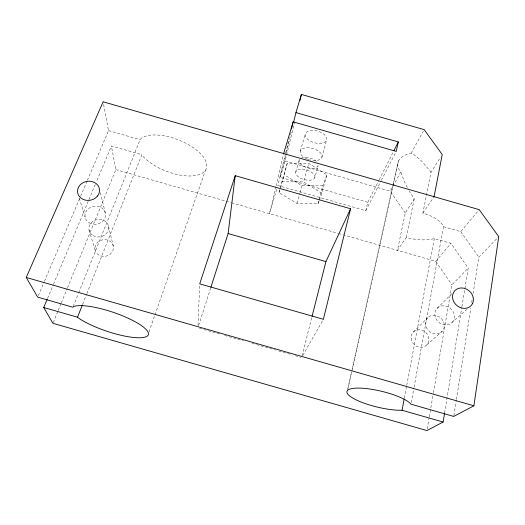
<?xml version="1.0" encoding="UTF-8"?>
<svg xmlns="http://www.w3.org/2000/svg" width="525" height="525" viewBox="0 0 525 525"><rect width="100%" height="100%" fill="white"/><g stroke="black" fill="none" stroke-linecap="round" stroke-linejoin="round"><path stroke-width="0.39" stroke-dasharray="2.62 1.97" d="M198.004 325.336L199.677 284.662M453.856 415.629L456.277 400.267M456.402 399.459L470.8 308.109M471.693 302.452L472.454 297.603M473.091 293.56L478.826 257.178L498.75 236.65M444.557 413.168L461.783 307.591M461.915 306.784L468.228 268.098L450.942 243.338L434.313 238.573A29.977 13.762 10.7 0 1 406.271 237.405L397.425 250.359L405.254 213.071L414.205 198.896L409.257 191.041M427.212 428.951L429.142 417.683M429.279 416.883L433.283 393.54M433.42 392.739L451.927 284.891L468.228 268.098M411.246 402.557L413.91 388.034M414.061 387.227L443.507 226.682A29.977 13.762 10.7 0 0 422.881 213.091L430.959 172.357L440.488 157.277M404.322 398.167L406.593 386.078M406.744 385.271L434.313 238.573M406.271 237.405L414.205 198.896M347.865 388.447L351.415 372.455M352.124 369.259L393.113 184.518M393.291 183.717L398.534 160.67L401.415 157.283L406.042 154.619L411.18 153.143C419.37 157.592 425.375 165.067 430.959 172.357M347.583 390.41L351.665 371.995M351.842 371.195L392.858 186.29M393.035 185.489L398.534 160.67M275.789 186.775L269.437 213.662L277.364 187.058M275.973 185.988L283.631 153.562M285.502 153.667L277.83 185.489L365.787 210.709L367.762 202.322L378.814 180.502M285.692 152.873L288.376 141.737M367.762 202.322L280.291 177.24L286.02 153.589M286.21 152.801L291.172 132.3M280.291 177.24L285.127 161.004L294.623 122.174M319.128 200.832L318.019 203.851L296.96 203.411L279.064 192.682L287.195 163.505L308.792 163.36L326.826 174.864L321.904 193.279L319.403 200.077M279.064 192.682L287.195 163.505M302.026 355.93L311.87 317.093M318.019 203.851L322.842 185.85L326.826 174.864M321.871 157.31L326.603 140.044A11.091 6.051 15.6 0 0 312.303 130.364A11.091 6.051 15.6 0 0 309.002 140.319A11.091 6.051 15.6 0 0 326.603 140.044M314.842 177.581A9.955 4.942 15.7 0 0 301.882 169.312A9.955 4.942 15.7 0 0 299.165 177.443A9.955 4.942 15.7 0 0 314.842 177.581L318.111 165.71A9.877 5.053 15.7 0 1 305.931 167.363A9.877 5.053 15.7 0 1 299.808 159.095M321.904 193.279L303.568 181.906L308.792 163.36M296.96 203.411L299.788 193.377M300.005 192.609L301.967 185.666L284.353 174.812M295.713 172.095L299.132 160.263M300.307 151.128L305.287 133.934M198.653 325.441L210.643 288.061M148.995 331.905L154.665 315.669M154.934 314.895L205.439 170.343M82.628 304.29L86.533 294.42M86.835 293.665L141.855 154.711L111.412 145.983L96.547 181.46M73.192 306.475L78.363 293.587M78.665 292.825L140.109 139.683L141.232 138.344A36.566 16.793 21.3 0 1 192.819 147.374A36.566 16.793 21.3 0 1 195.996 175.455A36.566 16.793 21.3 0 1 143.305 156.653L141.855 154.711M53.242 322.56L57.888 311.207M58.203 310.446L60.992 303.634M61.3 302.879L67.187 288.494M67.502 287.733L115.854 169.621L111.412 145.983M47.526 298.456L53.222 284.872M53.537 284.117L88.64 200.327M88.955 199.572L95.281 184.478M38.338 295.634L44.107 282.069M44.428 281.321L80.325 196.934M80.64 196.179L87.052 181.112M87.373 180.357L108.524 130.627L103.11 101.797M379.181 179.773L393.547 151.41M365.787 210.709L380.999 181.053M381.373 180.331L396.217 151.39M405.254 213.071L390.2 191.133L400.792 171.951L398.482 168.577L397.55 164.528M411.18 153.143L423.38 131.066M302.833 355.392L323.374 319.305M422.881 213.091L434.07 196.698M452.215 322.396L453.554 320.434A10.316 9.069 41.6 0 0 449.787 307.952A10.316 9.069 41.6 0 0 437.089 308.372L435.73 310.314A10.316 9.069 41.6 0 0 439.451 322.882A10.316 9.069 41.6 0 0 452.215 322.396L467.499 308.844M338.533 233.474L435.822 261.371L450.942 243.338M443.507 226.682L460.76 231.63L479.2 209.639M413.26 332.135L427.678 317.756M437.089 308.372L451.979 293.521M426.805 344.932L442.181 331.295A9.922 8.787 42.4 0 0 436.446 315.617A9.922 8.787 42.4 0 0 426.083 326.76A9.922 8.787 42.4 0 0 442.181 331.295M281.781 181.775L303.568 181.906M301.967 185.666L322.842 185.85M285.127 161.004L390.2 191.133M108.524 130.627L140.109 139.683M115.854 169.621L230.843 202.598M231.63 202.821L337.752 233.251M199.48 328.23L220.69 334.313M224.621 335.436L243.482 340.843M252.125 343.324L275.697 350.083M278.841 350.982L291.408 354.592M295.339 355.714L300.838 357.295M460.76 231.63L478.826 257.178M435.822 261.371L451.927 284.891M407.354 187.464L404.381 181.624L400.792 171.951M79.282 198.082L85.089 217.127M89.027 230.029L95.051 249.802M100.387 192.701L105.368 213.255M108.511 226.236L113.334 246.133A9.325 8.334 -12 0 1 101.069 256.01A9.325 8.334 -12 0 1 98.201 241.861A9.325 8.334 -12 0 1 113.334 246.133M306.705 158.78A11.215 5.873 15.6 0 1 303.758 148.221A11.215 5.873 15.6 0 1 321.471 154.284A11.215 5.873 15.6 0 1 310.098 159.948M309.402 159.757A11.215 5.873 15.6 0 1 307.355 159.055M301.094 158.183A9.877 5.053 15.7 0 1 316.444 161.477M89.348 222.915A10.323 9.056 -9.8 0 0 105.486 215.618A10.323 9.056 -9.8 0 0 90.877 207.172A10.323 9.056 -9.8 0 0 89.348 222.915M411.18 338.363A9.319 8.348 43.7 0 0 425.099 346.297A9.319 8.348 43.7 0 0 423.754 331.019A9.319 8.348 43.7 0 0 411.18 338.363M93.128 235.633A9.929 8.781 -10.6 0 0 108.636 228.526A9.929 8.781 -10.6 0 0 94.572 220.369A9.929 8.781 -10.6 0 0 93.128 235.633"/><path stroke-width="0.79" d="M210.893 287.287L228.119 233.553L235.226 175.678L350.575 208.753L323.374 319.305L199.71 283.848L235.226 175.678M444.557 413.168L443.113 422.034L402.045 410.261A33.351 8.183 13.4 0 1 352.511 397.898A33.351 8.183 13.4 0 1 366.161 388.559A33.351 8.183 13.4 0 1 410.95 404.171L453.725 416.437L473.898 405.799L498.75 236.65L479.2 209.639L103.11 101.797L26.25 277.476L37.695 297.143L72.89 307.23L73.828 306.508A40.694 9.988 18.6 0 1 130.115 319.147A40.694 9.988 18.6 0 1 138.666 337.765A40.694 9.988 18.6 0 1 79.4 318.649L77.516 317.198L43.733 307.512L47.211 299.211M402.045 410.261L404.171 398.974M434.07 196.698L442.221 154.534L424.167 129.636L301.402 94.434L295.949 112.593L293.652 122.049M295.949 112.593L398.337 141.953L396.217 151.39L293.167 121.846L283.631 153.562M291.441 129.006L293.167 121.846M299.854 100.774L301.402 94.434M312.073 316.299L325.933 261.601L350.575 208.753M77.516 317.198L82.327 305.051M393.914 150.682L398.337 141.953M443.113 422.034L426.937 430.566L52.933 323.321L43.733 307.512M228.119 233.553L325.933 261.601M26.25 277.476L473.898 405.799M472.572 303.509L471.161 305.589A11.058 9.581 40.3 0 1 457.531 306.068A11.058 9.581 40.3 0 1 453.416 292.714L454.847 290.666A11.058 9.581 40.3 0 1 468.405 290.253A11.058 9.581 40.3 0 1 472.572 303.509M97.584 195.982L95.629 197.905A11.071 9.575 -8.5 0 1 81.027 198.109A11.071 9.575 -8.5 0 1 79.597 185.522L81.565 183.632A11.071 9.575 -8.5 0 1 96.068 183.488A11.071 9.575 -8.5 0 1 97.584 195.982"/></g></svg>
